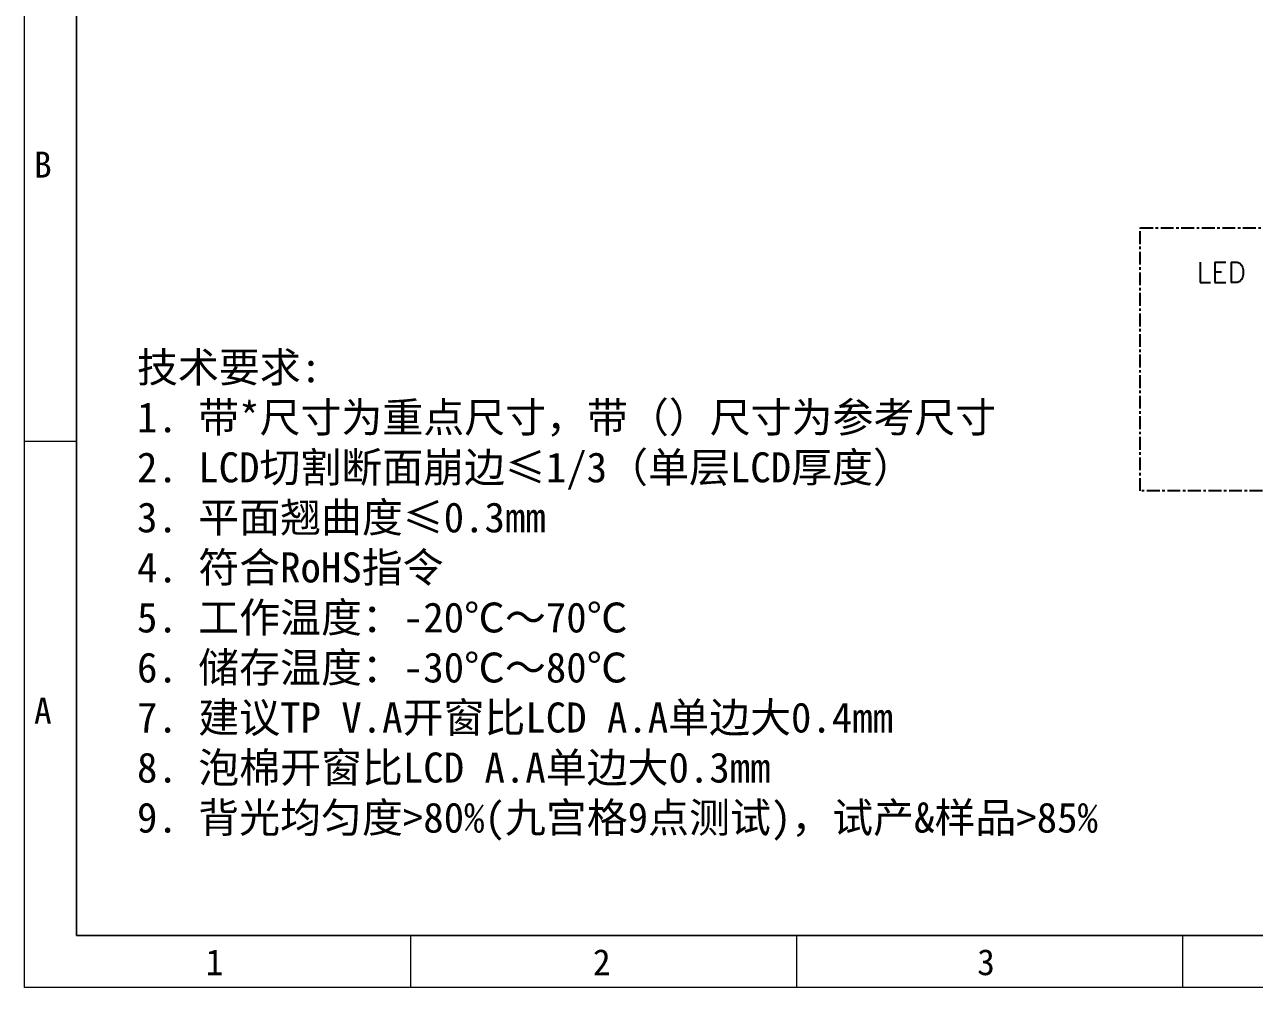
# Model space of a CAD drawing. Header units: millimetres. Extents: x 1040 to 3675, y 249 to 975.
# Drawn here: x 3240.6 to 3331.8, y 763.1 to 834.4 of the extents above; entities that cross this region are included whole.
import ezdxf

# ---------------------------------------------------------------- set-up
doc = ezdxf.new("R2010")
doc.units = ezdxf.units.MM
doc.linetypes.add('CENTER', pattern=[50.8, 31.75, -6.35, 6.35, -6.35])
doc.layers.add('dim', color=3, linetype='Continuous')
doc.layers.add('FPC', color=33, linetype='Continuous')
doc.styles.get("Standard").update_dxf_attribs({"font": 'txt', "bigfont": 'gbcbig.shx'})
doc.styles.add('宋体', font='')
doc.styles.get('宋体').set_extended_font_data('SimSun')

msp = doc.modelspace()

# ---------------------------------------------------------------- linework, layer by layer
at = {"lineweight": 0}
for p, q in [((3240.6284, 763.072), (3240.6284, 924.9533)), ((3244.4828, 766.9263), (3244.4828, 921.099)), ((3244.4828, 921.099), (3244.4828, 766.9263)), ((3240.6284, 803.5423), (3244.4828, 803.5423)), ((3244.4828, 766.9263), (3244.4828, 798.4849)), ((3465.7206, 766.9263), (3244.4828, 766.9263)), ((3465.7206, 766.9263), (3244.4828, 766.9263)), ((3244.4828, 766.9263), (3465.7206, 766.9263)), ((3244.4828, 766.9263), (3265.4552, 766.9263)), ((3260.4218, 766.9263), (3244.4828, 766.9263)), ((3244.4828, 766.9263), (3273.2363, 766.9263)), ((3244.4828, 766.9263), (3465.7206, 766.9263)), ((3269.2467, 763.072), (3269.2467, 766.9263)), ((3276.3297, 766.9263), (3347.5997, 766.9263)), ((3297.8651, 763.072), (3297.8651, 766.9263)), ((3306.0591, 766.9268), (3306.0591, 766.9263)), ((3306.0591, 766.9268), (3306.0591, 766.9263)), ((3326.4834, 763.072), (3326.4834, 766.9263)), ((3469.5749, 763.072), (3240.6284, 763.072))]:
    msp.add_line(p, q, dxfattribs=at)
at = {"layer": 'FPC', "color": 1, "linetype": 'CENTER', "ltscale": 0.03}
msp.add_lwpolyline([(3323.3167, 819.3507), (3358.2912, 819.3507), (3358.2912, 799.8595), (3323.3167, 799.8595)], close=True, dxfattribs=at)

# ---------------------------------------------------------------- texts
at = {"lineweight": 0, "style": '宋体'}
for s, p in [('B', (3241.3263, 823.0728)), ('A', (3241.3263, 782.6025)), ('1', (3254.0555, 763.9772)), ('2', (3282.7535, 763.9772)), ('3', (3311.2365, 763.9772))]:
    msp.add_text(s, height=1.9272, dxfattribs=at).set_placement(p)
at = {"color": 1}
msp.add_text('LED CIRCUIT DIAGRAM ', height=1.491973, dxfattribs=at).set_placement((3327.5011, 815.3092))
at = {"layer": 'dim', "lineweight": 0, "insert": (3248.9609, 810.1323), "char_height": 2.223936, "width": 95.811966, "attachment_point": 1, "style": '宋体'}
msp.add_mtext('{\\C0;技术要求:\\P1. 带*尺寸为重点尺寸，带（）尺寸为参考尺寸\\P2. LCD切割断面崩边≤1/3（单层LCD厚度）\\P3. 平面翘曲度≤0.3mm\\P4. 符合RoHS指令\\P5. 工作温度：-20℃～70℃ \\P6. 储存温度：-30℃～80℃\\P7. 建议TP V.A开窗比LCD A.A单边大0.4mm\\P8. 泡棉开窗比LCD A.A单边大0.3mm\\P9. 背光均匀度>80%(九宫格9点测试)，试产&样品>85%}', dxfattribs=at)

doc.saveas('drawing.dxf')
